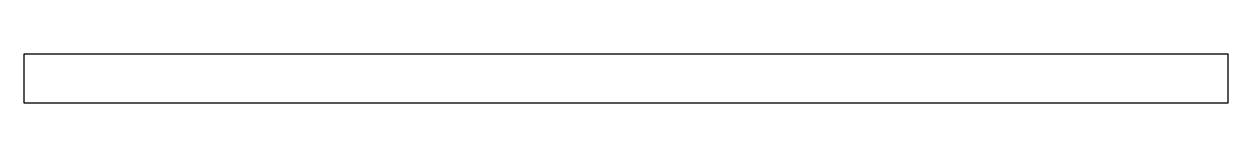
# Model space of a CAD drawing. Extents: x -134 to 314, y 211 to 229.
import ezdxf

# ---------------------------------------------------------------- set-up
doc = ezdxf.new("R2010")
doc.units = 0
doc.layers.add('Layer_1', color=7, linetype='CONTINUOUS')

msp = doc.modelspace()

# ---------------------------------------------------------------- linework, layer by layer
at = {"layer": 'Layer_1', "color": 7}
for p, q in [((-133.746, 228.820286), (314.253423, 228.820286)), ((-133.746, 210.55837), (-133.746, 228.820286)), ((314.253423, 228.820286), (314.253423, 210.55837)), ((314.253423, 210.55837), (-133.746, 210.55837))]:
    msp.add_line(p, q, dxfattribs=at)

doc.saveas('drawing.dxf')
